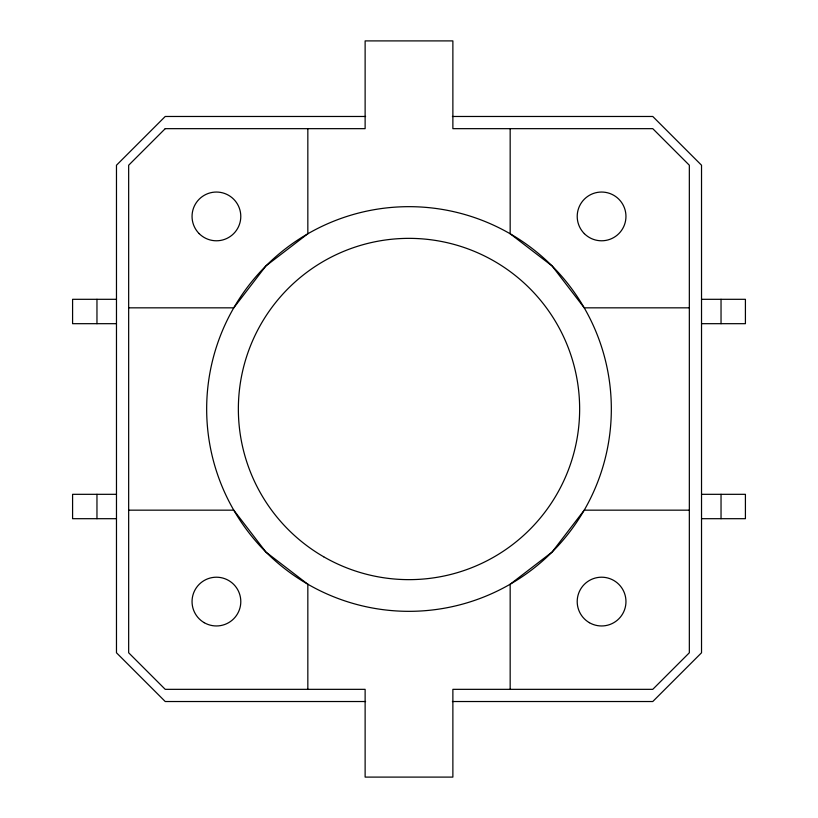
<?xml version="1.0" encoding="UTF-8"?>
<svg xmlns="http://www.w3.org/2000/svg" width="818" height="818" viewBox="0 0 818 818"><rect width="100%" height="100%" fill="white"/><g stroke="black" fill="none" stroke-linecap="round" stroke-linejoin="round"><path stroke-width="1.23" d="M365.605 116.473L165.226 116.473L116.473 165.226L116.473 652.774L165.226 701.527L365.605 701.527M452.395 116.473L652.774 116.473L701.527 165.226L701.527 652.774L652.774 701.527L452.395 701.527M116.473 299.306L72.587 299.306L72.587 323.683L116.473 323.683M701.527 299.306L745.413 299.306L745.413 323.683L701.527 323.683M128.661 307.834L233.774 307.834L265.932 265.932L307.834 233.774L307.834 128.661M689.339 307.834L584.226 307.834L552.068 265.932L510.166 233.774L510.166 128.661M116.473 494.317L72.587 494.317L72.587 518.694L116.473 518.694M701.527 494.317L745.413 494.317L745.413 518.694L701.527 518.694M128.661 510.166L233.774 510.166L265.932 552.068L307.834 584.226L307.834 689.339M689.339 510.166L584.226 510.166L552.068 552.068L510.166 584.226L510.166 689.339M721.036 299.306L721.036 323.683M721.036 494.317L721.036 518.694M96.964 299.306L96.964 323.683M96.964 494.317L96.964 518.694M165.226 128.661L128.661 165.226L128.661 652.774L165.226 689.339L365.125 689.339L365.125 777.1L452.875 777.1L452.875 689.339L652.774 689.339L689.339 652.774L689.339 165.226L652.774 128.661L452.875 128.661L452.875 40.9L365.125 40.9L365.125 128.661L165.226 128.661M323.683 556.782A170.645 170.645 0 0 0 579.645 409A170.645 170.645 0 0 0 323.683 261.218A170.645 170.645 0 0 0 323.683 556.782M307.834 584.226A202.332 202.332 0 0 0 611.332 409A202.332 202.332 0 0 0 307.834 233.774A202.332 202.332 0 0 0 307.834 584.226M589.389 622.692A24.376 24.376 0 0 0 625.964 601.578A24.376 24.376 0 0 0 589.389 580.473A24.376 24.376 0 0 0 589.389 622.692M204.234 622.692A24.376 24.376 0 0 0 240.799 601.578A24.376 24.376 0 0 0 204.234 580.473A24.376 24.376 0 0 0 204.234 622.692M199.183 233.651A24.376 24.376 0 0 0 239.96 222.731A24.376 24.376 0 0 0 210.114 192.874A24.376 24.376 0 0 0 199.183 233.651M584.349 233.651A24.376 24.376 0 0 0 625.126 222.731A24.376 24.376 0 0 0 595.269 192.874A24.376 24.376 0 0 0 584.349 233.651"/></g></svg>
